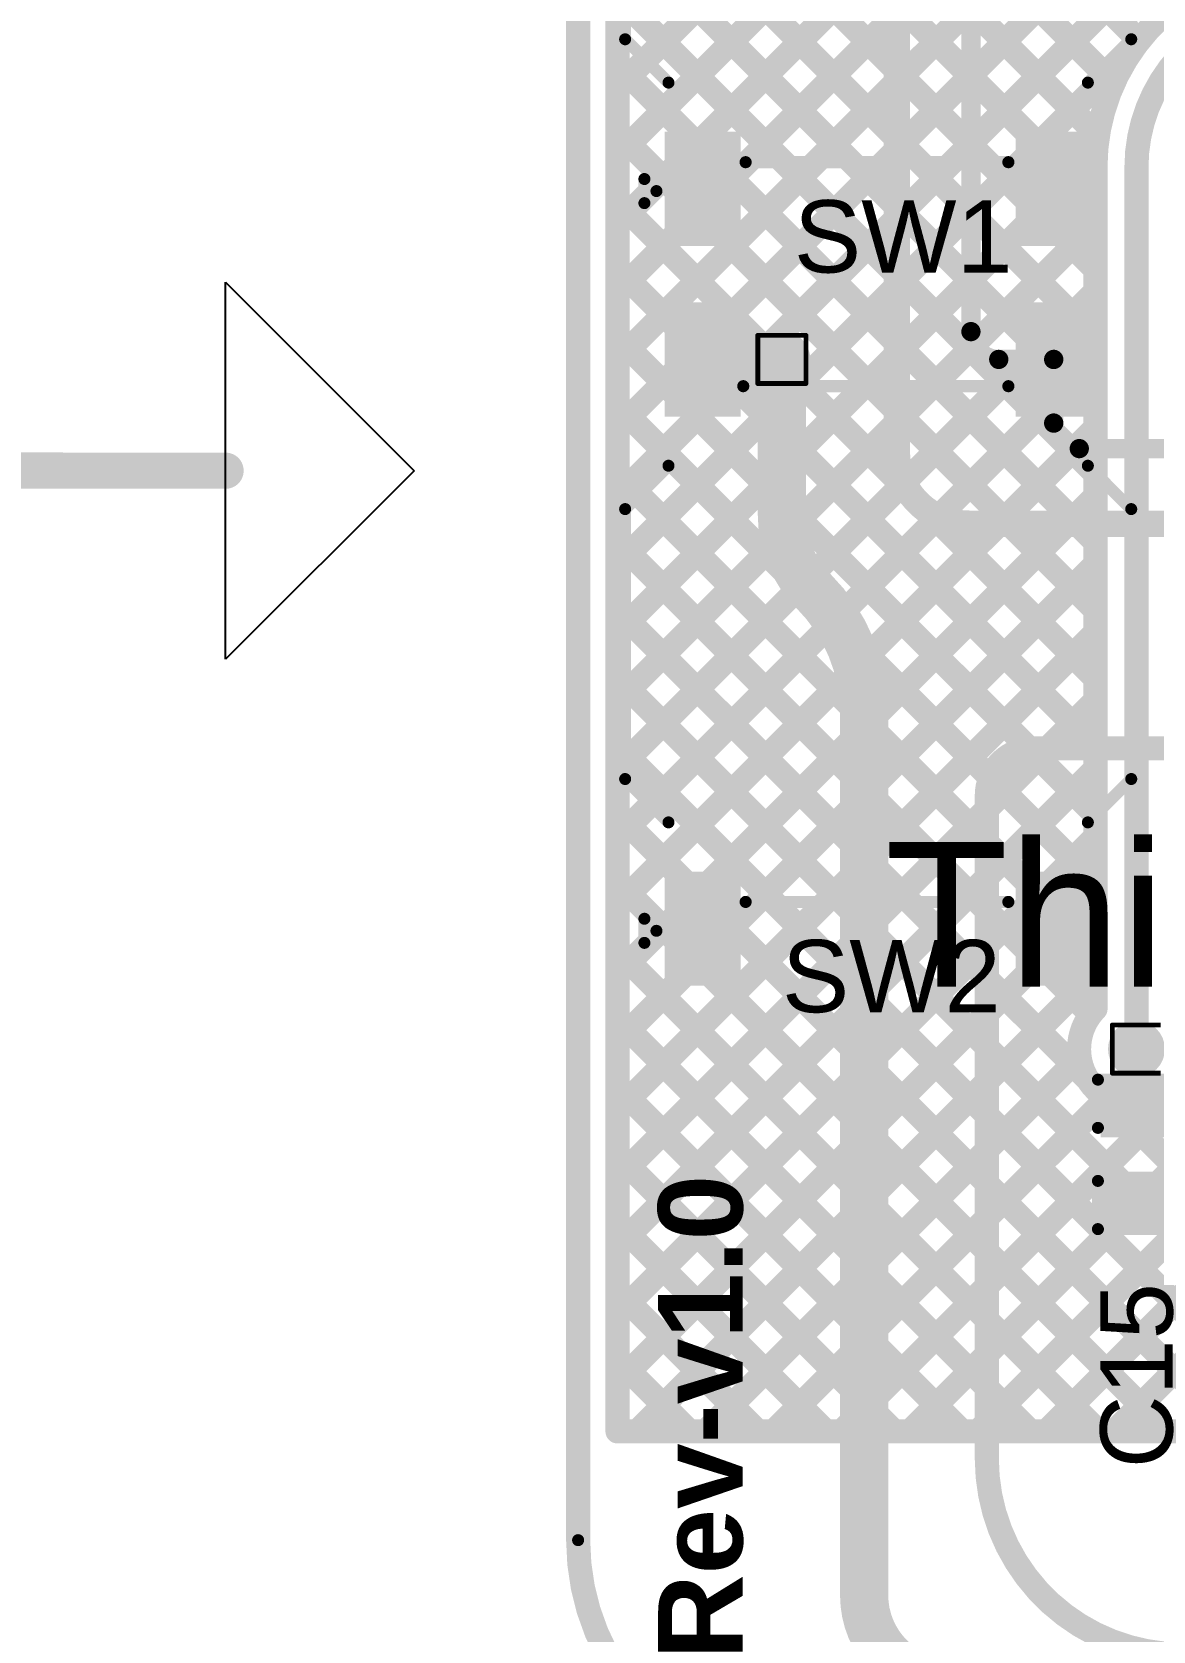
# Model space of a CAD drawing. Header units: inches. Extents: x 3 to 457, y -41 to 239.
# Drawn here: x 92.73 to 104.54, y 138.11 to 154.97 of the extents above; entities that cross this region are included whole.
import ezdxf

# ---------------------------------------------------------------- set-up
doc = ezdxf.new("R2010")
doc.units = ezdxf.units.IN
for name, color, linetype in [('Board Outline', 216, 'Continuous'), ('Bottom Layer', 5, 'Continuous'), ('Drill Drawing', 1, 'Continuous'), ('Fabrication', 76, 'Continuous'), ('Top Layer', 1, 'Continuous'), ('Top Overlay', 2, 'Continuous'), ('Top Paste', 8, 'Continuous'), ('Top Solder', 216, 'Continuous'), ('Via Holes', 16, 'Continuous')]:
    doc.layers.add(name, color=color, linetype=linetype)
doc.styles.add('Arial', font='', dxfattribs={"height": 0.2})
doc.styles.add('Arial_Bold', font='', dxfattribs={"height": 0.2})
doc.styles.get('Arial').set_extended_font_data('Arial')
doc.styles.get('Arial_Bold').set_extended_font_data('Arial', bold=True)

# ---------------------------------------------------------------- blocks, each defined once
blk = doc.blocks.new('TC_0522C_1_7_260G__115')
at = {"layer": 'Top Layer'}
for points in [[(-3.5, 2.15), (-2.5, 2.15), (-2.5, 1.55), (-3.5, 1.55)], [(2.5, 2.15), (3.5, 2.15), (3.5, 1.55), (2.5, 1.55)], [(-3.5, -1.55), (-2.5, -1.55), (-2.5, -2.15), (-3.5, -2.15)], [(2.5, -1.55), (3.5, -1.55), (3.5, -2.15), (2.5, -2.15)]]:
    blk.add_hatch(color=1, dxfattribs=at).paths.add_polyline_path(points)
at = {"layer": 'Top Paste'}
for points in [[(-3.5, 2.15), (-2.5, 2.15), (-2.5, 1.55), (-3.5, 1.55)], [(2.5, 2.15), (3.5, 2.15), (3.5, 1.55), (2.5, 1.55)], [(-3.5, -1.55), (-2.5, -1.55), (-2.5, -2.15), (-3.5, -2.15)], [(2.5, -1.55), (3.5, -1.55), (3.5, -2.15), (2.5, -2.15)]]:
    blk.add_hatch(color=8, dxfattribs=at).paths.add_polyline_path(points)
at = {"layer": 'Top Solder'}
for points in [[(-3.602, 2.252), (-2.398, 2.252), (-2.398, 1.448), (-3.602, 1.448)], [(2.398, 2.252), (3.602, 2.252), (3.602, 1.448), (2.398, 1.448)], [(-3.602, -1.448), (-2.398, -1.448), (-2.398, -2.252), (-3.602, -2.252)], [(2.398, -1.448), (3.602, -1.448), (3.602, -2.252), (2.398, -2.252)]]:
    blk.add_hatch(color=216, dxfattribs=at).paths.add_polyline_path(points)
at = {"layer": 'Top Overlay'}
for points in [[(-1.422, 2.667, 0.127, 0.127, 0), (-1.88, 2.21, 0.127, 0.127, 0)], [(-1.422, 2.667, 0.127, 0.127, 0), (1.422, 2.667, 0.127, 0.127, 0)], [(1.422, 2.667, 0.127, 0.127, 0), (1.88, 2.21, 0.127, 0.127, 0)], [(-3.15, 2.464, 0.127, 0.127, 0), (-3.023, 2.337, 0.127, 0.127, 0)], [(-3.15, 2.464, 0.127, 0.127, 0), (-2.896, 2.464, 0.127, 0.127, 0)], [(-2.896, 2.464, 0.127, 0.127, 0), (-3.023, 2.337, 0.127, 0.127, 0)], [(-2.718, 1.397, 0.127, 0.127, 0), (-2.718, -1.372, 0.127, 0.127, 0)], [(2.718, 1.422, 0.127, 0.127, 0), (2.718, -1.372, 0.127, 0.127, 0)], [(-1.88, -2.21, 0.127, 0.127, 0), (-1.422, -2.667, 0.127, 0.127, 0)], [(1.88, -2.21, 0.127, 0.127, 0), (1.422, -2.667, 0.127, 0.127, 0)], [(-1.422, -2.667, 0.127, 0.127, 0), (1.422, -2.667, 0.127, 0.127, 0)]]:
    blk.add_lwpolyline(points, format="xyseb", dxfattribs=at)
for points in [[(-1.454, 2.667, 0.0635, 0.0635, 1), (-1.391, 2.667, 0.0635, 0.0635, 1)], [(-1.454, 2.667, 0.0635, 0.0635, 1), (-1.391, 2.667, 0.0635, 0.0635, 1)], [(1.391, 2.667, 0.0635, 0.0635, 1), (1.454, 2.667, 0.0635, 0.0635, 1)], [(1.391, 2.667, 0.0635, 0.0635, 1), (1.454, 2.667, 0.0635, 0.0635, 1)], [(-3.181, 2.464, 0.0635, 0.0635, 1), (-3.118, 2.464, 0.0635, 0.0635, 1)], [(-3.181, 2.464, 0.0635, 0.0635, 1), (-3.118, 2.464, 0.0635, 0.0635, 1)], [(-3.054, 2.337, 0.0635, 0.0635, 1), (-2.991, 2.337, 0.0635, 0.0635, 1)], [(-3.054, 2.337, 0.0635, 0.0635, 1), (-2.991, 2.337, 0.0635, 0.0635, 1)], [(-2.927, 2.464, 0.0635, 0.0635, 1), (-2.864, 2.464, 0.0635, 0.0635, 1)], [(-2.927, 2.464, 0.0635, 0.0635, 1), (-2.864, 2.464, 0.0635, 0.0635, 1)], [(-1.911, 2.21, 0.0635, 0.0635, 1), (-1.848, 2.21, 0.0635, 0.0635, 1)], [(1.848, 2.21, 0.0635, 0.0635, 1), (1.911, 2.21, 0.0635, 0.0635, 1)], [(-2.75, 1.397, 0.0635, 0.0635, 1), (-2.686, 1.397, 0.0635, 0.0635, 1)], [(2.686, 1.422, 0.0635, 0.0635, 1), (2.75, 1.422, 0.0635, 0.0635, 1)], [(-2.75, -1.372, 0.0635, 0.0635, 1), (-2.686, -1.372, 0.0635, 0.0635, 1)], [(2.686, -1.372, 0.0635, 0.0635, 1), (2.75, -1.372, 0.0635, 0.0635, 1)], [(-1.911, -2.21, 0.0635, 0.0635, 1), (-1.848, -2.21, 0.0635, 0.0635, 1)], [(1.848, -2.21, 0.0635, 0.0635, 1), (1.911, -2.21, 0.0635, 0.0635, 1)], [(-1.454, -2.667, 0.0635, 0.0635, 1), (-1.391, -2.667, 0.0635, 0.0635, 1)], [(-1.454, -2.667, 0.0635, 0.0635, 1), (-1.391, -2.667, 0.0635, 0.0635, 1)], [(1.391, -2.667, 0.0635, 0.0635, 1), (1.454, -2.667, 0.0635, 0.0635, 1)], [(1.391, -2.667, 0.0635, 0.0635, 1), (1.454, -2.667, 0.0635, 0.0635, 1)]]:
    blk.add_lwpolyline(points, format="xyseb", close=True, dxfattribs=at)
blk = doc.blocks.new('TC_0522C_1_7_260G__116')
at = {"layer": 'Top Layer'}
for points in [[(-3.5, 2.15), (-2.5, 2.15), (-2.5, 1.55), (-3.5, 1.55)], [(2.5, 2.15), (3.5, 2.15), (3.5, 1.55), (2.5, 1.55)], [(-3.5, -1.55), (-2.5, -1.55), (-2.5, -2.15), (-3.5, -2.15)], [(2.5, -1.55), (3.5, -1.55), (3.5, -2.15), (2.5, -2.15)]]:
    blk.add_hatch(color=1, dxfattribs=at).paths.add_polyline_path(points)
at = {"layer": 'Top Paste'}
for points in [[(-3.5, 2.15), (-2.5, 2.15), (-2.5, 1.55), (-3.5, 1.55)], [(2.5, 2.15), (3.5, 2.15), (3.5, 1.55), (2.5, 1.55)], [(-3.5, -1.55), (-2.5, -1.55), (-2.5, -2.15), (-3.5, -2.15)], [(2.5, -1.55), (3.5, -1.55), (3.5, -2.15), (2.5, -2.15)]]:
    blk.add_hatch(color=8, dxfattribs=at).paths.add_polyline_path(points)
at = {"layer": 'Top Solder'}
for points in [[(-3.602, 2.252), (-2.398, 2.252), (-2.398, 1.448), (-3.602, 1.448)], [(2.398, 2.252), (3.602, 2.252), (3.602, 1.448), (2.398, 1.448)], [(-3.602, -1.448), (-2.398, -1.448), (-2.398, -2.252), (-3.602, -2.252)], [(2.398, -1.448), (3.602, -1.448), (3.602, -2.252), (2.398, -2.252)]]:
    blk.add_hatch(color=216, dxfattribs=at).paths.add_polyline_path(points)
at = {"layer": 'Top Overlay'}
for points in [[(-1.422, 2.667, 0.127, 0.127, 0), (-1.88, 2.21, 0.127, 0.127, 0)], [(-1.422, 2.667, 0.127, 0.127, 0), (1.422, 2.667, 0.127, 0.127, 0)], [(1.422, 2.667, 0.127, 0.127, 0), (1.88, 2.21, 0.127, 0.127, 0)], [(-3.15, 2.464, 0.127, 0.127, 0), (-3.023, 2.337, 0.127, 0.127, 0)], [(-3.15, 2.464, 0.127, 0.127, 0), (-2.896, 2.464, 0.127, 0.127, 0)], [(-2.896, 2.464, 0.127, 0.127, 0), (-3.023, 2.337, 0.127, 0.127, 0)], [(-2.718, 1.397, 0.127, 0.127, 0), (-2.718, -1.372, 0.127, 0.127, 0)], [(2.718, 1.422, 0.127, 0.127, 0), (2.718, -1.372, 0.127, 0.127, 0)], [(-1.88, -2.21, 0.127, 0.127, 0), (-1.422, -2.667, 0.127, 0.127, 0)], [(1.88, -2.21, 0.127, 0.127, 0), (1.422, -2.667, 0.127, 0.127, 0)], [(-1.422, -2.667, 0.127, 0.127, 0), (1.422, -2.667, 0.127, 0.127, 0)]]:
    blk.add_lwpolyline(points, format="xyseb", dxfattribs=at)
for points in [[(-1.454, 2.667, 0.0635, 0.0635, 1), (-1.391, 2.667, 0.0635, 0.0635, 1)], [(-1.454, 2.667, 0.0635, 0.0635, 1), (-1.391, 2.667, 0.0635, 0.0635, 1)], [(1.391, 2.667, 0.0635, 0.0635, 1), (1.454, 2.667, 0.0635, 0.0635, 1)], [(1.391, 2.667, 0.0635, 0.0635, 1), (1.454, 2.667, 0.0635, 0.0635, 1)], [(-3.181, 2.464, 0.0635, 0.0635, 1), (-3.118, 2.464, 0.0635, 0.0635, 1)], [(-3.181, 2.464, 0.0635, 0.0635, 1), (-3.118, 2.464, 0.0635, 0.0635, 1)], [(-3.054, 2.337, 0.0635, 0.0635, 1), (-2.991, 2.337, 0.0635, 0.0635, 1)], [(-3.054, 2.337, 0.0635, 0.0635, 1), (-2.991, 2.337, 0.0635, 0.0635, 1)], [(-2.927, 2.464, 0.0635, 0.0635, 1), (-2.864, 2.464, 0.0635, 0.0635, 1)], [(-2.927, 2.464, 0.0635, 0.0635, 1), (-2.864, 2.464, 0.0635, 0.0635, 1)], [(-1.911, 2.21, 0.0635, 0.0635, 1), (-1.848, 2.21, 0.0635, 0.0635, 1)], [(1.848, 2.21, 0.0635, 0.0635, 1), (1.911, 2.21, 0.0635, 0.0635, 1)], [(-2.75, 1.397, 0.0635, 0.0635, 1), (-2.686, 1.397, 0.0635, 0.0635, 1)], [(2.686, 1.422, 0.0635, 0.0635, 1), (2.75, 1.422, 0.0635, 0.0635, 1)], [(-2.75, -1.372, 0.0635, 0.0635, 1), (-2.686, -1.372, 0.0635, 0.0635, 1)], [(2.686, -1.372, 0.0635, 0.0635, 1), (2.75, -1.372, 0.0635, 0.0635, 1)], [(-1.911, -2.21, 0.0635, 0.0635, 1), (-1.848, -2.21, 0.0635, 0.0635, 1)], [(1.848, -2.21, 0.0635, 0.0635, 1), (1.911, -2.21, 0.0635, 0.0635, 1)], [(-1.454, -2.667, 0.0635, 0.0635, 1), (-1.391, -2.667, 0.0635, 0.0635, 1)], [(-1.454, -2.667, 0.0635, 0.0635, 1), (-1.391, -2.667, 0.0635, 0.0635, 1)], [(1.391, -2.667, 0.0635, 0.0635, 1), (1.454, -2.667, 0.0635, 0.0635, 1)], [(1.391, -2.667, 0.0635, 0.0635, 1), (1.454, -2.667, 0.0635, 0.0635, 1)]]:
    blk.add_lwpolyline(points, format="xyseb", close=True, dxfattribs=at)
blk = doc.blocks.new('C___0402_290')
at = {"layer": 'Top Layer'}
for points in [[(-0.699, -0.318), (-0.699, 0.317), (-0.241, 0.317), (-0.241, -0.318)], [(0.241, -0.318), (0.241, 0.317), (0.699, 0.317), (0.699, -0.318)]]:
    blk.add_hatch(color=1, dxfattribs=at).paths.add_polyline_path(points)
at = {"layer": 'Top Paste'}
for points in [[(-0.699, -0.318), (-0.699, 0.317), (-0.241, 0.317), (-0.241, -0.318)], [(0.241, -0.318), (0.241, 0.317), (0.699, 0.317), (0.699, -0.318)]]:
    blk.add_hatch(color=8, dxfattribs=at).paths.add_polyline_path(points)
at = {"layer": 'Top Solder'}
for points in [[(-0.758, -0.377), (-0.758, 0.377), (-0.181, 0.377), (-0.181, -0.377)], [(0.181, -0.377), (0.181, 0.377), (0.758, 0.377), (0.758, -0.377)]]:
    blk.add_hatch(color=216, dxfattribs=at).paths.add_polyline_path(points)
at = {"layer": 'Top Overlay'}
for points in [[(-0.787, -0.406, 0.127, 0.127, 0), (-0.787, 0.406, 0.127, 0.127, 0)], [(-0.279, 0.406, 0.127, 0.127, 0), (-0.787, 0.406, 0.127, 0.127, 0)], [(0.787, 0.406, 0.127, 0.127, 0), (0.279, 0.406, 0.127, 0.127, 0)], [(0.787, -0.406, 0.127, 0.127, 0), (0.787, 0.406, 0.127, 0.127, 0)], [(-0.279, -0.406, 0.127, 0.127, 0), (-0.787, -0.406, 0.127, 0.127, 0)], [(0.787, -0.406, 0.127, 0.127, 0), (0.279, -0.406, 0.127, 0.127, 0)]]:
    blk.add_lwpolyline(points, format="xyseb", dxfattribs=at)
for points in [[(-0.819, 0.406, 0.0635, 0.0635, 1), (-0.756, 0.406, 0.0635, 0.0635, 1)], [(-0.819, 0.406, 0.0635, 0.0635, 1), (-0.756, 0.406, 0.0635, 0.0635, 1)], [(-0.311, 0.406, 0.0635, 0.0635, 1), (-0.248, 0.406, 0.0635, 0.0635, 1)], [(0.248, 0.406, 0.0635, 0.0635, 1), (0.311, 0.406, 0.0635, 0.0635, 1)], [(0.756, 0.406, 0.0635, 0.0635, 1), (0.819, 0.406, 0.0635, 0.0635, 1)], [(0.756, 0.406, 0.0635, 0.0635, 1), (0.819, 0.406, 0.0635, 0.0635, 1)], [(-0.819, -0.406, 0.0635, 0.0635, 1), (-0.756, -0.406, 0.0635, 0.0635, 1)], [(-0.819, -0.406, 0.0635, 0.0635, 1), (-0.756, -0.406, 0.0635, 0.0635, 1)], [(-0.311, -0.406, 0.0635, 0.0635, 1), (-0.248, -0.406, 0.0635, 0.0635, 1)], [(0.248, -0.406, 0.0635, 0.0635, 1), (0.311, -0.406, 0.0635, 0.0635, 1)], [(0.756, -0.406, 0.0635, 0.0635, 1), (0.819, -0.406, 0.0635, 0.0635, 1)], [(0.756, -0.406, 0.0635, 0.0635, 1), (0.819, -0.406, 0.0635, 0.0635, 1)]]:
    blk.add_lwpolyline(points, format="xyseb", close=True, dxfattribs=at)

msp = doc.modelspace()

# ---------------------------------------------------------------- hatches: boundary and pattern name
at = {"layer": 'Bottom Layer'}
h = msp.add_hatch(color=5, dxfattribs=at)
edge = h.paths.add_edge_path()
edge.add_arc((100.631, 151.516), 0.3, 0, 360)
h = msp.add_hatch(color=5, dxfattribs=at)
edge = h.paths.add_edge_path()
edge.add_arc((104.368, 144.247), 0.3, 0, 360)
at = {"layer": 'Top Layer'}
h = msp.add_hatch(color=1, dxfattribs=at)
edge = h.paths.add_edge_path()
edge.add_arc((100.631, 151.516), 0.3, 0, 360)
h = msp.add_hatch(color=1, dxfattribs=at)
edge = h.paths.add_edge_path()
edge.add_arc((104.368, 144.247), 0.3, 0, 360)
at = {"layer": 'Via Holes'}
h = msp.add_hatch(color=7, dxfattribs=at)
edge = h.paths.add_edge_path()
edge.add_arc((100.631, 151.516), 0.15, 0, 360)
h = msp.add_hatch(color=7, dxfattribs=at)
edge = h.paths.add_edge_path()
edge.add_arc((104.368, 144.247), 0.15, 0, 360)

# ---------------------------------------------------------------- linework, layer by layer
at = {"layer": 'Board Outline'}
for points in [[(98.484, 139.071, 0.127, 0.127, 0), (98.484, 158.985, 0.127, 0.127, 0)], [(99.227, 137.276, 0.127, 0.127, -0.198912), (98.484, 139.071, 0.127, 0.127, 0)]]:
    msp.add_lwpolyline(points, format="xyseb", dxfattribs=at)
msp.add_lwpolyline([(98.452, 139.071, 0.0635, 0.0635, 1), (98.515, 139.071, 0.0635, 0.0635, 1)], format="xyseb", close=True, dxfattribs=at)
msp.add_lwpolyline([(98.452, 139.071, 0.0635, 0.0635, 1), (98.515, 139.071, 0.0635, 0.0635, 1)], format="xyseb", close=True, dxfattribs=at)
at = {"layer": 'Bottom Layer'}
for points in [[(98.898, 152.223, 0.254, 0.254, 0), (114.815, 168.14, 0.254, 0.254, 0)], [(98.898, 152.941, 0.254, 0.254, 0), (114.097, 168.14, 0.254, 0.254, 0)], [(98.898, 151.504, 0.254, 0.254, 0), (115.534, 168.14, 0.254, 0.254, 0)], [(98.898, 150.067, 0.254, 0.254, 0), (116.971, 168.14, 0.254, 0.254, 0)], [(98.898, 150.786, 0.254, 0.254, 0), (116.252, 168.14, 0.254, 0.254, 0)], [(98.898, 153.659, 0.254, 0.254, 0), (106.536, 161.297, 0.254, 0.254, 0)], [(98.898, 154.378, 0.254, 0.254, 0), (105.631, 161.111, 0.254, 0.254, 0)], [(99.197, 160.077, 0.254, 0.254, 0), (104.397, 154.876, 0.254, 0.254, 0)], [(98.975, 159.58, 0.254, 0.254, 0), (104.126, 154.428, 0.254, 0.254, 0)], [(98.898, 140.217, 0.254, 0.254, 0), (98.898, 158.985, 0.254, 0.254, 0)], [(98.898, 158.938, 0.254, 0.254, 0), (103.962, 153.874, 0.254, 0.254, 0)], [(98.898, 158.22, 0.254, 0.254, 0), (103.936, 153.181, 0.254, 0.254, 0)], [(98.898, 157.501, 0.254, 0.254, 0), (103.936, 152.463, 0.254, 0.254, 0)], [(98.898, 156.783, 0.254, 0.254, 0), (103.936, 151.745, 0.254, 0.254, 0)], [(98.898, 156.065, 0.254, 0.254, 0), (103.936, 151.026, 0.254, 0.254, 0)], [(103.936, 153.543, 0.254, 0.254, -0.414214), (106.096, 155.702, 0.254, 0.254, 0)], [(98.898, 155.346, 0.254, 0.254, 0), (103.936, 150.308, 0.254, 0.254, 0)], [(104.368, 153.543, 0.254, 0.254, -0.414214), (106.096, 155.27, 0.254, 0.254, 0)], [(98.898, 149.349, 0.254, 0.254, 0), (104.319, 154.77, 0.254, 0.254, 0)], [(98.898, 154.628, 0.254, 0.254, 0), (103.936, 149.589, 0.254, 0.254, 0)], [(98.898, 153.909, 0.254, 0.254, 0), (103.936, 148.871, 0.254, 0.254, 0)], [(98.898, 148.631, 0.254, 0.254, 0), (103.94, 153.673, 0.254, 0.254, 0)], [(103.936, 144.67, 0.254, 0.254, 0), (103.936, 153.543, 0.254, 0.254, 0)], [(104.368, 144.247, 0.254, 0.254, 0), (104.368, 153.543, 0.254, 0.254, 0)], [(98.898, 153.191, 0.254, 0.254, 0), (103.936, 148.153, 0.254, 0.254, 0)], [(98.898, 147.912, 0.254, 0.254, 0), (103.936, 152.95, 0.254, 0.254, 0)], [(98.898, 152.472, 0.254, 0.254, 0), (103.936, 147.434, 0.254, 0.254, 0)], [(98.898, 147.194, 0.254, 0.254, 0), (103.936, 152.232, 0.254, 0.254, 0)], [(98.898, 151.754, 0.254, 0.254, 0), (103.936, 146.716, 0.254, 0.254, 0)], [(98.898, 146.475, 0.254, 0.254, 0), (103.936, 151.514, 0.254, 0.254, 0)], [(98.898, 151.036, 0.254, 0.254, 0), (103.936, 145.997, 0.254, 0.254, 0)], [(98.898, 145.757, 0.254, 0.254, 0), (103.936, 150.795, 0.254, 0.254, 0)], [(98.898, 150.317, 0.254, 0.254, 0), (103.936, 145.279, 0.254, 0.254, 0)], [(98.898, 145.038, 0.254, 0.254, 0), (103.936, 150.077, 0.254, 0.254, 0)], [(98.898, 149.599, 0.254, 0.254, 0), (103.886, 144.611, 0.254, 0.254, 0)], [(98.898, 144.32, 0.254, 0.254, 0), (103.936, 149.358, 0.254, 0.254, 0)], [(98.898, 148.88, 0.254, 0.254, 0), (103.861, 143.918, 0.254, 0.254, 0)], [(98.898, 143.602, 0.254, 0.254, 0), (103.936, 148.64, 0.254, 0.254, 0)], [(98.898, 148.162, 0.254, 0.254, 0), (106.428, 140.631, 0.254, 0.254, 0)], [(98.898, 142.883, 0.254, 0.254, 0), (103.936, 147.921, 0.254, 0.254, 0)], [(101.26, 140.217, 0.254, 0.254, 0), (108.596, 147.552, 0.254, 0.254, 0)], [(98.898, 147.443, 0.254, 0.254, 0), (106.125, 140.217, 0.254, 0.254, 0)], [(98.898, 142.165, 0.254, 0.254, 0), (103.936, 147.203, 0.254, 0.254, 0)], [(101.979, 140.217, 0.254, 0.254, 0), (108.947, 147.185, 0.254, 0.254, 0)], [(98.898, 146.725, 0.254, 0.254, 0), (105.406, 140.217, 0.254, 0.254, 0)], [(98.898, 141.446, 0.254, 0.254, 0), (103.936, 146.485, 0.254, 0.254, 0)], [(98.898, 146.007, 0.254, 0.254, 0), (104.688, 140.217, 0.254, 0.254, 0)], [(98.898, 140.728, 0.254, 0.254, 0), (103.936, 145.766, 0.254, 0.254, 0)], [(98.898, 140.728, 0.254, 0.254, 0), (103.936, 145.766, 0.254, 0.254, 0)], [(98.898, 145.288, 0.254, 0.254, 0), (103.97, 140.217, 0.254, 0.254, 0)], [(99.105, 140.217, 0.254, 0.254, 0), (103.936, 145.048, 0.254, 0.254, 0)], [(104.973, 144.247, 0.254, 0.254, -1.488751), (103.936, 144.67, 0.254, 0.254, 0)], [(98.898, 144.57, 0.254, 0.254, 0), (103.251, 140.217, 0.254, 0.254, 0)], [(99.824, 140.217, 0.254, 0.254, 0), (103.769, 144.162, 0.254, 0.254, 0)], [(102.697, 140.217, 0.254, 0.254, 0), (106.635, 144.155, 0.254, 0.254, 0)], [(98.898, 143.851, 0.254, 0.254, 0), (102.533, 140.217, 0.254, 0.254, 0)], [(100.542, 140.217, 0.254, 0.254, 0), (104.055, 143.729, 0.254, 0.254, 0)], [(104.039, 143.739, 0.254, 0.254, 0), (106.428, 141.35, 0.254, 0.254, 0)], [(98.898, 143.133, 0.254, 0.254, 0), (101.814, 140.217, 0.254, 0.254, 0)], [(103.416, 140.217, 0.254, 0.254, 0), (106.433, 143.234, 0.254, 0.254, 0)], [(104.134, 140.217, 0.254, 0.254, 0), (106.428, 142.511, 0.254, 0.254, 0)], [(98.898, 142.415, 0.254, 0.254, 0), (101.096, 140.217, 0.254, 0.254, 0)], [(98.898, 141.696, 0.254, 0.254, 0), (100.377, 140.217, 0.254, 0.254, 0)], [(98.898, 140.978, 0.254, 0.254, 0), (99.659, 140.217, 0.254, 0.254, 0)], [(98.898, 140.217, 0.254, 0.254, 0), (106.428, 140.217, 0.254, 0.254, 0)]]:
    msp.add_lwpolyline(points, format="xyseb", dxfattribs=at)
for points in [[(104.256, 154.77, 0.127, 0.127, 1), (104.383, 154.77, 0.127, 0.127, 1)], [(104.334, 154.876, 0.127, 0.127, 1), (104.461, 154.876, 0.127, 0.127, 1)], [(98.835, 154.628, 0.127, 0.127, 1), (98.962, 154.628, 0.127, 0.127, 1)], [(104.063, 154.428, 0.127, 0.127, 1), (104.19, 154.428, 0.127, 0.127, 1)], [(98.835, 154.378, 0.127, 0.127, 1), (98.962, 154.378, 0.127, 0.127, 1)], [(98.835, 153.909, 0.127, 0.127, 1), (98.962, 153.909, 0.127, 0.127, 1)], [(103.898, 153.874, 0.127, 0.127, 1), (104.025, 153.874, 0.127, 0.127, 1)], [(98.835, 153.659, 0.127, 0.127, 1), (98.962, 153.659, 0.127, 0.127, 1)], [(103.877, 153.673, 0.127, 0.127, 1), (104.004, 153.673, 0.127, 0.127, 1)], [(103.873, 153.543, 0.127, 0.127, 1), (104, 153.543, 0.127, 0.127, 1)], [(103.873, 153.543, 0.127, 0.127, 1), (104, 153.543, 0.127, 0.127, 1)], [(104.305, 153.543, 0.127, 0.127, 1), (104.432, 153.543, 0.127, 0.127, 1)], [(104.305, 153.543, 0.127, 0.127, 1), (104.432, 153.543, 0.127, 0.127, 1)], [(98.835, 153.191, 0.127, 0.127, 1), (98.962, 153.191, 0.127, 0.127, 1)], [(103.873, 153.181, 0.127, 0.127, 1), (104, 153.181, 0.127, 0.127, 1)], [(98.835, 152.941, 0.127, 0.127, 1), (98.962, 152.941, 0.127, 0.127, 1)], [(103.873, 152.95, 0.127, 0.127, 1), (104, 152.95, 0.127, 0.127, 1)], [(98.835, 152.472, 0.127, 0.127, 1), (98.962, 152.472, 0.127, 0.127, 1)], [(103.873, 152.463, 0.127, 0.127, 1), (104, 152.463, 0.127, 0.127, 1)], [(98.835, 152.223, 0.127, 0.127, 1), (98.962, 152.223, 0.127, 0.127, 1)], [(103.873, 152.232, 0.127, 0.127, 1), (104, 152.232, 0.127, 0.127, 1)], [(98.835, 151.754, 0.127, 0.127, 1), (98.962, 151.754, 0.127, 0.127, 1)], [(103.873, 151.745, 0.127, 0.127, 1), (104, 151.745, 0.127, 0.127, 1)], [(98.835, 151.504, 0.127, 0.127, 1), (98.962, 151.504, 0.127, 0.127, 1)], [(103.873, 151.514, 0.127, 0.127, 1), (104, 151.514, 0.127, 0.127, 1)], [(98.835, 151.036, 0.127, 0.127, 1), (98.962, 151.036, 0.127, 0.127, 1)], [(103.873, 151.026, 0.127, 0.127, 1), (104, 151.026, 0.127, 0.127, 1)], [(98.835, 150.786, 0.127, 0.127, 1), (98.962, 150.786, 0.127, 0.127, 1)], [(103.873, 150.795, 0.127, 0.127, 1), (104, 150.795, 0.127, 0.127, 1)], [(98.835, 150.317, 0.127, 0.127, 1), (98.962, 150.317, 0.127, 0.127, 1)], [(103.873, 150.308, 0.127, 0.127, 1), (104, 150.308, 0.127, 0.127, 1)], [(98.835, 150.067, 0.127, 0.127, 1), (98.962, 150.067, 0.127, 0.127, 1)], [(103.873, 150.077, 0.127, 0.127, 1), (104, 150.077, 0.127, 0.127, 1)], [(98.835, 149.599, 0.127, 0.127, 1), (98.962, 149.599, 0.127, 0.127, 1)], [(103.873, 149.589, 0.127, 0.127, 1), (104, 149.589, 0.127, 0.127, 1)], [(98.835, 149.349, 0.127, 0.127, 1), (98.962, 149.349, 0.127, 0.127, 1)], [(103.873, 149.358, 0.127, 0.127, 1), (104, 149.358, 0.127, 0.127, 1)], [(98.835, 148.88, 0.127, 0.127, 1), (98.962, 148.88, 0.127, 0.127, 1)], [(103.873, 148.871, 0.127, 0.127, 1), (104, 148.871, 0.127, 0.127, 1)], [(98.835, 148.631, 0.127, 0.127, 1), (98.962, 148.631, 0.127, 0.127, 1)], [(103.873, 148.64, 0.127, 0.127, 1), (104, 148.64, 0.127, 0.127, 1)], [(98.835, 148.162, 0.127, 0.127, 1), (98.962, 148.162, 0.127, 0.127, 1)], [(103.873, 148.153, 0.127, 0.127, 1), (104, 148.153, 0.127, 0.127, 1)], [(98.835, 147.912, 0.127, 0.127, 1), (98.962, 147.912, 0.127, 0.127, 1)], [(103.873, 147.921, 0.127, 0.127, 1), (104, 147.921, 0.127, 0.127, 1)], [(98.835, 147.443, 0.127, 0.127, 1), (98.962, 147.443, 0.127, 0.127, 1)], [(103.873, 147.434, 0.127, 0.127, 1), (104, 147.434, 0.127, 0.127, 1)], [(98.835, 147.194, 0.127, 0.127, 1), (98.962, 147.194, 0.127, 0.127, 1)], [(103.873, 147.203, 0.127, 0.127, 1), (104, 147.203, 0.127, 0.127, 1)], [(98.835, 146.725, 0.127, 0.127, 1), (98.962, 146.725, 0.127, 0.127, 1)], [(103.873, 146.716, 0.127, 0.127, 1), (104, 146.716, 0.127, 0.127, 1)], [(98.835, 146.475, 0.127, 0.127, 1), (98.962, 146.475, 0.127, 0.127, 1)], [(103.873, 146.485, 0.127, 0.127, 1), (104, 146.485, 0.127, 0.127, 1)], [(98.835, 146.007, 0.127, 0.127, 1), (98.962, 146.007, 0.127, 0.127, 1)], [(103.873, 145.997, 0.127, 0.127, 1), (104, 145.997, 0.127, 0.127, 1)], [(98.835, 145.757, 0.127, 0.127, 1), (98.962, 145.757, 0.127, 0.127, 1)], [(103.873, 145.766, 0.127, 0.127, 1), (104, 145.766, 0.127, 0.127, 1)], [(103.873, 145.766, 0.127, 0.127, 1), (104, 145.766, 0.127, 0.127, 1)], [(98.835, 145.288, 0.127, 0.127, 1), (98.962, 145.288, 0.127, 0.127, 1)], [(103.873, 145.279, 0.127, 0.127, 1), (104, 145.279, 0.127, 0.127, 1)], [(98.835, 145.038, 0.127, 0.127, 1), (98.962, 145.038, 0.127, 0.127, 1)], [(103.873, 145.048, 0.127, 0.127, 1), (104, 145.048, 0.127, 0.127, 1)], [(103.873, 144.67, 0.127, 0.127, 1), (104, 144.67, 0.127, 0.127, 1)], [(103.873, 144.67, 0.127, 0.127, 1), (104, 144.67, 0.127, 0.127, 1)], [(98.835, 144.57, 0.127, 0.127, 1), (98.962, 144.57, 0.127, 0.127, 1)], [(103.822, 144.611, 0.127, 0.127, 1), (103.949, 144.611, 0.127, 0.127, 1)], [(98.835, 144.32, 0.127, 0.127, 1), (98.962, 144.32, 0.127, 0.127, 1)], [(103.706, 144.162, 0.127, 0.127, 1), (103.833, 144.162, 0.127, 0.127, 1)], [(104.305, 144.247, 0.127, 0.127, 1), (104.432, 144.247, 0.127, 0.127, 1)], [(98.835, 143.851, 0.127, 0.127, 1), (98.962, 143.851, 0.127, 0.127, 1)], [(103.797, 143.918, 0.127, 0.127, 1), (103.924, 143.918, 0.127, 0.127, 1)], [(103.976, 143.739, 0.127, 0.127, 1), (104.103, 143.739, 0.127, 0.127, 1)], [(103.991, 143.729, 0.127, 0.127, 1), (104.118, 143.729, 0.127, 0.127, 1)], [(98.835, 143.602, 0.127, 0.127, 1), (98.962, 143.602, 0.127, 0.127, 1)], [(98.835, 143.133, 0.127, 0.127, 1), (98.962, 143.133, 0.127, 0.127, 1)], [(98.835, 142.883, 0.127, 0.127, 1), (98.962, 142.883, 0.127, 0.127, 1)], [(98.835, 142.415, 0.127, 0.127, 1), (98.962, 142.415, 0.127, 0.127, 1)], [(98.835, 142.165, 0.127, 0.127, 1), (98.962, 142.165, 0.127, 0.127, 1)], [(98.835, 141.696, 0.127, 0.127, 1), (98.962, 141.696, 0.127, 0.127, 1)], [(98.835, 141.446, 0.127, 0.127, 1), (98.962, 141.446, 0.127, 0.127, 1)], [(98.835, 140.978, 0.127, 0.127, 1), (98.962, 140.978, 0.127, 0.127, 1)], [(98.835, 140.728, 0.127, 0.127, 1), (98.962, 140.728, 0.127, 0.127, 1)], [(98.835, 140.728, 0.127, 0.127, 1), (98.962, 140.728, 0.127, 0.127, 1)], [(98.835, 140.217, 0.127, 0.127, 1), (98.962, 140.217, 0.127, 0.127, 1)], [(98.835, 140.217, 0.127, 0.127, 1), (98.962, 140.217, 0.127, 0.127, 1)], [(99.042, 140.217, 0.127, 0.127, 1), (99.169, 140.217, 0.127, 0.127, 1)], [(99.596, 140.217, 0.127, 0.127, 1), (99.723, 140.217, 0.127, 0.127, 1)], [(99.76, 140.217, 0.127, 0.127, 1), (99.887, 140.217, 0.127, 0.127, 1)], [(100.314, 140.217, 0.127, 0.127, 1), (100.441, 140.217, 0.127, 0.127, 1)], [(100.479, 140.217, 0.127, 0.127, 1), (100.606, 140.217, 0.127, 0.127, 1)], [(101.032, 140.217, 0.127, 0.127, 1), (101.159, 140.217, 0.127, 0.127, 1)], [(101.197, 140.217, 0.127, 0.127, 1), (101.324, 140.217, 0.127, 0.127, 1)], [(101.751, 140.217, 0.127, 0.127, 1), (101.878, 140.217, 0.127, 0.127, 1)], [(101.915, 140.217, 0.127, 0.127, 1), (102.042, 140.217, 0.127, 0.127, 1)], [(102.469, 140.217, 0.127, 0.127, 1), (102.596, 140.217, 0.127, 0.127, 1)], [(102.634, 140.217, 0.127, 0.127, 1), (102.761, 140.217, 0.127, 0.127, 1)], [(103.188, 140.217, 0.127, 0.127, 1), (103.315, 140.217, 0.127, 0.127, 1)], [(103.352, 140.217, 0.127, 0.127, 1), (103.479, 140.217, 0.127, 0.127, 1)], [(103.906, 140.217, 0.127, 0.127, 1), (104.033, 140.217, 0.127, 0.127, 1)], [(104.071, 140.217, 0.127, 0.127, 1), (104.198, 140.217, 0.127, 0.127, 1)]]:
    msp.add_lwpolyline(points, format="xyseb", close=True, dxfattribs=at)
at = {"layer": 'Drill Drawing'}
for points in [[(100.377, 151.77, 0.0508, 0.0508, 0), (100.885, 151.77, 0.0508, 0.0508, 0)], [(100.377, 151.262, 0.0508, 0.0508, 0), (100.377, 151.77, 0.0508, 0.0508, 0)], [(100.885, 151.262, 0.0508, 0.0508, 0), (100.885, 151.77, 0.0508, 0.0508, 0)], [(100.377, 151.262, 0.0508, 0.0508, 0), (100.885, 151.262, 0.0508, 0.0508, 0)], [(104.114, 144.501, 0.0508, 0.0508, 0), (104.622, 144.501, 0.0508, 0.0508, 0)], [(104.114, 143.993, 0.0508, 0.0508, 0), (104.114, 144.501, 0.0508, 0.0508, 0)], [(104.114, 143.993, 0.0508, 0.0508, 0), (104.622, 143.993, 0.0508, 0.0508, 0)]]:
    msp.add_lwpolyline(points, format="xyseb", dxfattribs=at)
for points in [[(100.364, 151.77, 0.0254, 0.0254, 1), (100.389, 151.77, 0.0254, 0.0254, 1)], [(100.364, 151.77, 0.0254, 0.0254, 1), (100.389, 151.77, 0.0254, 0.0254, 1)], [(100.872, 151.77, 0.0254, 0.0254, 1), (100.897, 151.77, 0.0254, 0.0254, 1)], [(100.872, 151.77, 0.0254, 0.0254, 1), (100.897, 151.77, 0.0254, 0.0254, 1)], [(100.364, 151.262, 0.0254, 0.0254, 1), (100.389, 151.262, 0.0254, 0.0254, 1)], [(100.364, 151.262, 0.0254, 0.0254, 1), (100.389, 151.262, 0.0254, 0.0254, 1)], [(100.872, 151.262, 0.0254, 0.0254, 1), (100.897, 151.262, 0.0254, 0.0254, 1)], [(100.872, 151.262, 0.0254, 0.0254, 1), (100.897, 151.262, 0.0254, 0.0254, 1)], [(104.101, 144.501, 0.0254, 0.0254, 1), (104.127, 144.501, 0.0254, 0.0254, 1)], [(104.101, 144.501, 0.0254, 0.0254, 1), (104.127, 144.501, 0.0254, 0.0254, 1)], [(104.101, 143.993, 0.0254, 0.0254, 1), (104.127, 143.993, 0.0254, 0.0254, 1)], [(104.101, 143.993, 0.0254, 0.0254, 1), (104.127, 143.993, 0.0254, 0.0254, 1)]]:
    msp.add_lwpolyline(points, format="xyseb", close=True, dxfattribs=at)
at = {"layer": 'Fabrication'}
for p, q in [((94.767, 152.329), (96.754, 150.343)), ((94.767, 148.356), (94.767, 152.329)), ((96.754, 150.343), (94.767, 148.356))]:
    msp.add_line(p, q, dxfattribs=at)
for points in [[(98.484, 139.071, 0.254, 0.254, 0), (98.484, 158.985, 0.254, 0.254, 0)], [(67.732, 150.367, 0.381, 0.381, 0), (94.767, 150.343, 0.381, 0.381, 0)], [(99.227, 137.276, 0.254, 0.254, -0.198912), (98.484, 139.071, 0.254, 0.254, 0)]]:
    msp.add_lwpolyline(points, format="xyseb", dxfattribs=at)
for points in [[(94.672, 150.343, 0.191, 0.191, 1), (94.863, 150.343, 0.191, 0.191, 1)], [(98.42, 139.071, 0.127, 0.127, 1), (98.547, 139.071, 0.127, 0.127, 1)], [(98.42, 139.071, 0.127, 0.127, 1), (98.547, 139.071, 0.127, 0.127, 1)]]:
    msp.add_lwpolyline(points, format="xyseb", close=True, dxfattribs=at)
at = {"layer": 'Top Layer'}
for points in [[(101.842, 150.544, 0.279, 0.279, 0), (101.842, 160.099, 0.279, 0.279, 0)], [(102.623, 151.809, 0.203, 0.203, 0), (102.623, 159.716, 0.203, 0.203, 0)], [(102.916, 151.516, 0.203, 0.203, -0.414214), (102.623, 151.809, 0.203, 0.203, 0)], [(99.796, 151.516, 0.508, 0.508, 0), (100.631, 151.516, 0.508, 0.508, 0)], [(100.631, 149.88, 0.508, 0.508, 0), (100.631, 151.516, 0.508, 0.508, 0)], [(102.916, 151.516, 0.203, 0.203, 0), (103.496, 151.516, 0.203, 0.203, 0)], [(103.496, 150.845, 0.203, 0.203, 0), (103.496, 151.516, 0.203, 0.203, 0)], [(103.765, 150.576, 0.203, 0.203, -0.414214), (103.496, 150.845, 0.203, 0.203, 0)], [(102.602, 149.784, 0.279, 0.279, -0.414214), (101.842, 150.544, 0.279, 0.279, 0)], [(103.765, 150.576, 0.203, 0.203, 0), (105.199, 150.576, 0.203, 0.203, 0)], [(100.965, 149.073, 0.508, 0.508, -0.198912), (100.631, 149.88, 0.508, 0.508, 0)], [(102.602, 149.784, 0.279, 0.279, 0), (105.582, 149.784, 0.279, 0.279, 0)], [(100.965, 149.073, 0.508, 0.508, -0.198912), (101.498, 147.785, 0.508, 0.508, 0)], [(101.498, 138.49, 0.508, 0.508, 0), (101.498, 147.785, 0.508, 0.508, 0)], [(102.791, 146.92, 0.254, 0.254, -0.414214), (103.288, 147.417, 0.254, 0.254, 0)], [(103.288, 147.417, 0.254, 0.254, 0), (106.146, 147.417, 0.254, 0.254, 0)], [(102.791, 139.929, 0.254, 0.254, 0), (102.791, 146.92, 0.254, 0.254, 0)], [(104.368, 143.607, 0.254, 0.254, 0), (104.368, 144.247, 0.254, 0.254, 0)], [(104.368, 143.607, 0.254, 0.254, 0), (106.146, 143.607, 0.254, 0.254, 0)], [(104.368, 142.667, 0.254, 0.254, -0.198912), (105.087, 142.965, 0.254, 0.254, 0)], [(104.854, 137.866, 0.254, 0.254, -0.414214), (102.791, 139.929, 0.254, 0.254, 0)], [(101.498, 138.488, 0.508, 0.508, 0), (101.498, 138.49, 0.508, 0.508, 0)], [(101.498, 138.488, 0.508, 0.508, -0.000435), (101.498, 138.49, 0.508, 0.508, 0)], [(102.421, 137.567, 0.508, 0.508, -0.413704), (101.498, 138.488, 0.508, 0.508, 0)]]:
    msp.add_lwpolyline(points, format="xyseb", dxfattribs=at)
for points in [[(102.573, 151.809, 0.102, 0.102, 1), (102.674, 151.809, 0.102, 0.102, 1)], [(102.573, 151.809, 0.102, 0.102, 1), (102.674, 151.809, 0.102, 0.102, 1)], [(99.669, 151.516, 0.254, 0.254, 1), (99.923, 151.516, 0.254, 0.254, 1)], [(100.504, 151.516, 0.254, 0.254, 1), (100.758, 151.516, 0.254, 0.254, 1)], [(100.504, 151.516, 0.254, 0.254, 1), (100.758, 151.516, 0.254, 0.254, 1)], [(102.866, 151.516, 0.102, 0.102, 1), (102.967, 151.516, 0.102, 0.102, 1)], [(102.866, 151.516, 0.102, 0.102, 1), (102.967, 151.516, 0.102, 0.102, 1)], [(103.445, 151.516, 0.102, 0.102, 1), (103.547, 151.516, 0.102, 0.102, 1)], [(103.445, 151.516, 0.102, 0.102, 1), (103.547, 151.516, 0.102, 0.102, 1)], [(103.445, 150.845, 0.102, 0.102, 1), (103.547, 150.845, 0.102, 0.102, 1)], [(103.445, 150.845, 0.102, 0.102, 1), (103.547, 150.845, 0.102, 0.102, 1)], [(101.772, 150.544, 0.14, 0.14, 1), (101.912, 150.544, 0.14, 0.14, 1)], [(101.772, 150.544, 0.14, 0.14, 1), (101.912, 150.544, 0.14, 0.14, 1)], [(103.715, 150.576, 0.102, 0.102, 1), (103.816, 150.576, 0.102, 0.102, 1)], [(103.715, 150.576, 0.102, 0.102, 1), (103.816, 150.576, 0.102, 0.102, 1)], [(100.504, 149.88, 0.254, 0.254, 1), (100.758, 149.88, 0.254, 0.254, 1)], [(100.504, 149.88, 0.254, 0.254, 1), (100.758, 149.88, 0.254, 0.254, 1)], [(102.532, 149.784, 0.14, 0.14, 1), (102.672, 149.784, 0.14, 0.14, 1)], [(102.532, 149.784, 0.14, 0.14, 1), (102.672, 149.784, 0.14, 0.14, 1)], [(100.838, 149.073, 0.254, 0.254, 1), (101.092, 149.073, 0.254, 0.254, 1)], [(100.838, 149.073, 0.254, 0.254, 1), (101.092, 149.073, 0.254, 0.254, 1)], [(101.371, 147.785, 0.254, 0.254, 1), (101.625, 147.785, 0.254, 0.254, 1)], [(101.371, 147.785, 0.254, 0.254, 1), (101.625, 147.785, 0.254, 0.254, 1)], [(103.224, 147.417, 0.127, 0.127, 1), (103.351, 147.417, 0.127, 0.127, 1)], [(103.224, 147.417, 0.127, 0.127, 1), (103.351, 147.417, 0.127, 0.127, 1)], [(102.727, 146.92, 0.127, 0.127, 1), (102.854, 146.92, 0.127, 0.127, 1)], [(102.727, 146.92, 0.127, 0.127, 1), (102.854, 146.92, 0.127, 0.127, 1)], [(104.305, 144.247, 0.127, 0.127, 1), (104.432, 144.247, 0.127, 0.127, 1)], [(104.305, 143.607, 0.127, 0.127, 1), (104.432, 143.607, 0.127, 0.127, 1)], [(104.305, 143.607, 0.127, 0.127, 1), (104.432, 143.607, 0.127, 0.127, 1)], [(104.305, 142.667, 0.127, 0.127, 1), (104.432, 142.667, 0.127, 0.127, 1)], [(102.727, 139.929, 0.127, 0.127, 1), (102.854, 139.929, 0.127, 0.127, 1)], [(102.727, 139.929, 0.127, 0.127, 1), (102.854, 139.929, 0.127, 0.127, 1)], [(101.371, 138.49, 0.254, 0.254, 1), (101.625, 138.49, 0.254, 0.254, 1)], [(101.371, 138.49, 0.254, 0.254, 1), (101.625, 138.49, 0.254, 0.254, 1)], [(101.371, 138.49, 0.254, 0.254, 1), (101.625, 138.49, 0.254, 0.254, 1)], [(101.371, 138.488, 0.254, 0.254, 1), (101.625, 138.488, 0.254, 0.254, 1)], [(101.371, 138.488, 0.254, 0.254, 1), (101.625, 138.488, 0.254, 0.254, 1)], [(101.371, 138.488, 0.254, 0.254, 1), (101.625, 138.488, 0.254, 0.254, 1)]]:
    msp.add_lwpolyline(points, format="xyseb", close=True, dxfattribs=at)

# ---------------------------------------------------------------- block references
for name, p, rotation in [('TC_0522C_1_7_260G__116', (101.646, 156.313), 90), ('TC_0522C_1_7_260G__115', (101.646, 148.516), 90), ('C___0402_290', (104.368, 143.137), 270)]:
    msp.add_blockref(name, p, dxfattribs=dict(rotation=rotation))

# ---------------------------------------------------------------- texts
at = {"layer": 'Fabrication', "style": 'Arial'}
msp.add_text('Thickness : 0.20mm', height=1.524, dxfattribs=at).set_placement((101.717, 144.906))
at = {"layer": 'Top Overlay', "style": 'Arial'}
for s, p in [('SW1', (100.757, 152.432)), ('SW2', (100.631, 144.635))]:
    msp.add_text(s, height=0.762, dxfattribs=at).set_placement(p)
at = {"layer": 'Top Overlay'}
for s, height, style, p in [('Rev-v1.0', 0.889, 'Arial_Bold', (100.216, 137.813)), ('C15', 0.762, 'Arial', (104.749, 139.828))]:
    msp.add_text(s, height=height, rotation=90, dxfattribs=dict(at, style=style)).set_placement(p)

doc.saveas('drawing.dxf')
